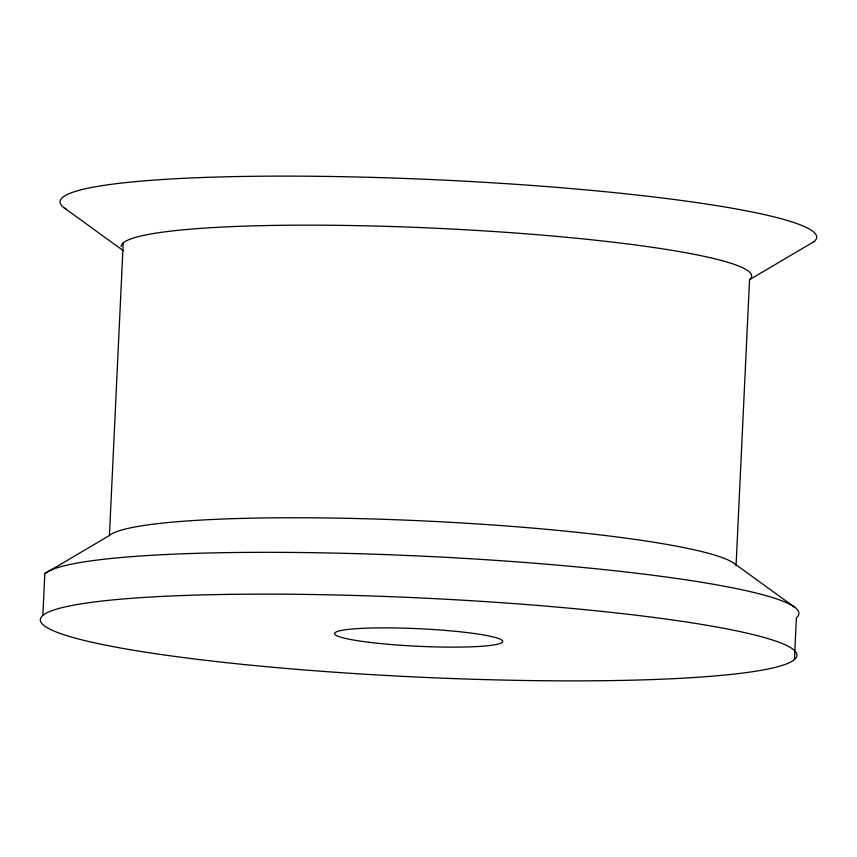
<?xml version="1.0" encoding="UTF-8"?>
<svg xmlns="http://www.w3.org/2000/svg" width="857" height="857" viewBox="0 0 857 857"><rect width="100%" height="100%" fill="white"/><g stroke="black" fill="none" stroke-linecap="round" stroke-linejoin="round"><path stroke-width="1.29" d="M42.85 615.433L44.821 573.633L109.428 535.507A315.59 32.984 2.7 0 1 417.541 520.649A315.59 32.984 2.7 0 1 734.428 563.617L794.825 607.356M109.428 535.507L123.226 242.906M736.067 565.62L749.543 279.693L814.15 241.567M794.439 659.579A378.708 39.583 2.7 0 0 268.305 594.126A378.708 39.583 2.7 0 0 193.189 658.808A378.708 39.583 2.7 0 0 794.439 659.579L796.41 617.779A378.708 39.583 2.7 0 0 463.98 558.357A378.708 39.583 2.7 0 0 44.821 573.633M64.146 207.844L123.462 250.801M121.148 246.495A315.59 32.984 2.7 0 1 454.928 229.194A315.59 32.984 2.7 0 1 749.543 279.693M66.343 209.333A378.708 39.583 2.7 0 1 430.503 179.509A378.708 39.583 2.7 0 1 812.897 242.531M368.542 642.236A84.157 8.795 2.7 0 0 502.148 642.407A84.157 8.795 2.7 0 0 385.232 627.87A84.157 8.795 2.7 0 0 368.542 642.236"/></g></svg>
